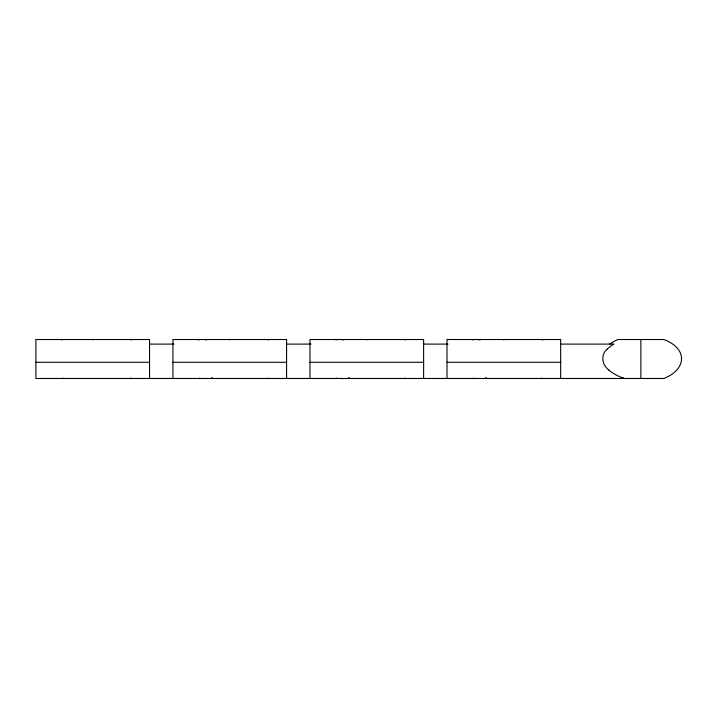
<?xml version="1.0" encoding="UTF-8"?>
<svg xmlns="http://www.w3.org/2000/svg" width="718" height="718" viewBox="0 0 718 718"><rect width="100%" height="100%" fill="white"/><g stroke="black" fill="none" stroke-linecap="round" stroke-linejoin="round"><path stroke-width="1.08" d="M640.869 339.515L640.869 378.485M607.446 348.939C600.338 354.459 601.962 365.103 608.819 369.941M130.927 378.081L130.425 378.485M267.967 378.081L267.464 378.485M404.997 378.081L404.494 378.485M542.036 378.081L541.534 378.485M617.821 339.515L663.908 339.515C687.736 348.472 687.063 369.16 663.908 378.485L35.9 378.485L35.9 339.515L149.55 339.515L149.55 378.485M149.55 344.093L173.953 344.093M286.581 344.093L310.984 344.093M423.62 344.093L448.023 344.093M560.659 344.093L613.89 344.093A34.267 34.267 0 0 0 607.41 348.903M35.9 362.276L149.55 362.276M172.939 362.276L286.581 362.276M309.97 362.276L423.62 362.276M447.009 362.276L560.659 362.276M623.897 378.485L622.82 378.072M486.858 378.485L485.781 378.072M349.828 378.485L348.751 378.072M212.788 378.485L211.711 378.072M541.928 339.515L542.593 340.045M404.889 339.515L405.553 340.045M267.859 339.515L268.523 340.045M130.82 339.515L131.484 340.045M560.659 378.485L560.659 339.515L447.009 339.515L447.009 378.485M503.83 339.515L503.83 340.045M423.62 378.485L423.62 339.515L309.97 339.515L309.97 378.485M366.799 339.515L366.799 340.045M286.581 378.485L286.581 339.515L172.939 339.515L172.939 378.485M229.76 339.515L229.76 340.045M92.721 339.515L92.721 340.045M609.69 344.066A60.276 60.276 0 0 1 617.839 339.542M623.96 378.287A49.165 49.165 0 0 1 608.711 370.075M474.266 378.485A41.159 41.159 0 0 1 473.647 378.099M472.947 340.027A39.481 39.481 0 0 1 473.763 339.515M479.678 340.072A60.276 60.276 0 0 1 480.8 339.542M486.93 378.287A49.165 49.165 0 0 1 485.844 377.91M337.227 378.485A41.159 41.159 0 0 1 336.616 378.099M335.916 340.027A39.481 39.481 0 0 1 336.724 339.515M205.608 340.072A60.276 60.276 0 0 1 206.73 339.542M212.86 378.287A49.165 49.165 0 0 1 211.774 377.91M63.157 378.485A41.159 41.159 0 0 1 62.547 378.099M61.847 340.027A39.481 39.481 0 0 1 62.654 339.515M342.648 340.072A60.276 60.276 0 0 1 343.76 339.542M349.89 378.287A49.165 49.165 0 0 1 348.804 377.91M200.196 378.485A41.159 41.159 0 0 1 199.577 378.099M198.877 340.027A39.481 39.481 0 0 1 199.694 339.515"/></g></svg>
